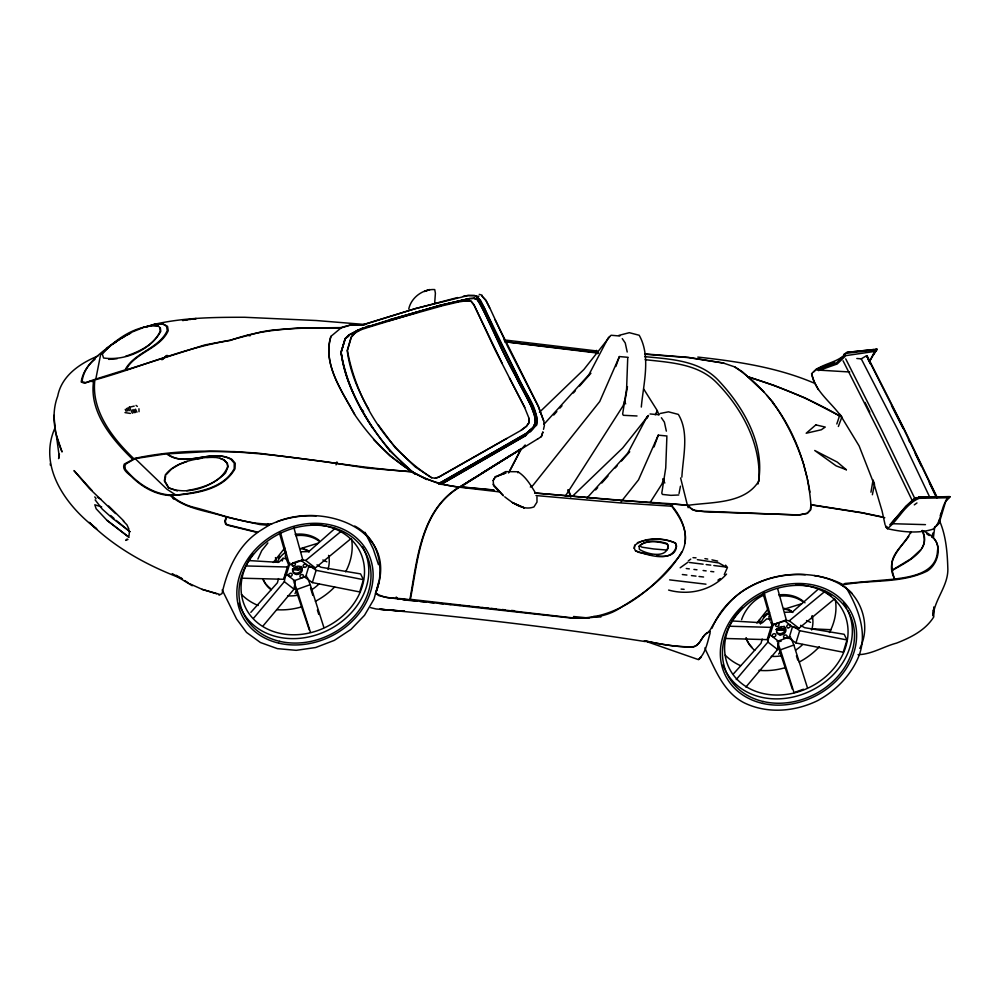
<?xml version="1.0" encoding="UTF-8"?>
<svg xmlns="http://www.w3.org/2000/svg" width="1000" height="1000" viewBox="0 0 1000 1000"><rect width="100%" height="100%" fill="white"/><g stroke="black" fill="none" stroke-linecap="round" stroke-linejoin="round"><path stroke-width="1.5" d="M503.288 495.712L493.625 485.737L493.175 480.513L495.15 477.125M758.988 480.588C760.987 443.775 741.963 408.425 716.712 382.75C698.112 363.612 669.963 362.525 645.15 359.675M934.788 526.613L933.325 538.2L934.175 538.688C942.237 548.475 937.288 564.725 927.188 571.075C901.125 583.787 870.75 579.462 843.112 584.85L840.987 584.575C862.025 596.838 871.2 626.8 859.788 648.363M434.688 303.038L435.4 293.188L434.725 289.587C423.1 288.725 411.15 297.512 408.762 309M710.125 633.088C707.5 641.85 705.9 652.387 699.112 659.038L701.038 657.262L698.562 659.663L644.388 640.788C660.275 644.062 677.087 647.387 693.337 646.688C701.525 644.95 701.663 633.475 710.062 631.638L709.55 630.487M129.012 535.825L129.438 531.275M810.962 504.487L810.35 509.875L807.125 513.263L798.7 514.925L704.425 511.8L692.588 509.913L687.65 505.175L670.088 503.875L672.887 504.65M681.862 477.137C682.925 456.838 689.488 432.663 678.337 414.4L668.462 411.825L660.05 413.512M59.413 454.263L58.625 458.625L59.088 455.35L56.288 434.8L62.05 451.95L61.812 451.35C54.425 434.2 50.875 414.062 57.713 396.15C61.6 375.688 79.975 363.425 97.987 355.95M139.037 411.712L138.95 408.775M684.75 543.575C688.037 528.875 678.363 514.7 669.737 503.65L618.3 500.275L534.625 492.987L672.55 504.613M641.312 407.062C643.325 383.9 651.162 356.512 639.2 335.262L629.325 332.688L618.8 335.412M253.663 618.125L284.325 581.688L285.675 573.75L295.338 581.213L294 589.15L263.337 625.588M870.95 492.225L873.062 479.963L874.5 484.15L872.375 494.762M627.463 386.6L625.075 400.275L623.075 405.812L565.35 496.112M736.225 679.575L767.913 642.05L769.075 635.5M745.9 687.05L777.588 649.513L778.737 642.962M634.15 548.362L634.688 545.363C645.35 536.65 663.612 537.587 675.575 543.088L676.462 546.075C676.112 556.075 664.475 557.625 656.8 555.513M634.837 545.275L634.3 548.288L635.438 550.812C647.55 554.875 671.9 563.75 676.462 546.075L675.425 543.175C664.087 537.8 649.237 538.337 637.325 542.7M679.05 493.512L680.45 486.188M165.637 476.45L164.75 480.938L168.825 487.825L177.325 490.962M910.7 533.212L911.038 531.625M104.113 350.363C94.05 358.363 83.475 368.162 82.075 381.712L85.75 382.612L95.812 379.05L100.55 354.925L106.838 347.85L120.55 338.85M441.075 484.438L525.775 435.425L536.462 425.262L537.212 419.938L536.6 416.312L532.388 405.188L495.275 332.25L484.288 307.738L477.475 296.45L474.162 295.375L468.013 295.562L415.45 308.575L362.325 324.913M543.513 429.338L544.388 425.513L543.688 420.9L538.325 406.188L495.1 319.913M536.462 425.262C539.237 406.962 522.987 391.3 516.987 375.062M866.988 357.2L866.6 355.688L861.25 358.837L856.825 358.488M910.975 531.8C903.012 547.25 883.812 559.237 894.775 579.113L845.113 583.45L842.913 584.538C797.138 561.325 732.288 578.9 711.975 628.275M278.525 578.6L277.4 582.8L250.837 612.362M331.075 336.3C322.2 363.638 342.075 391.125 354.412 414.212C369.85 436.912 388.675 457.262 412.225 471.688C319.525 465.562 226.663 438.175 133.775 458.625C112.65 438.4 91.075 410.838 94.862 379.925C140.15 367.425 183.588 347.863 230.15 340.475C265.75 327.463 303.775 327.688 341.1 327.875L330.812 336.463C322.425 364.237 341.863 391.075 354.663 414.35M762.175 639.075L761.038 643.238L733.425 673.9M378.775 581.838L374 599.087L364.525 615.3L350.988 629.388L334.312 640.375L315.625 647.525L296.212 650.337L277.387 648.637L260.438 642.525L246.525 632.413L236.575 619.012L222.175 589.888M758 483.988C766.15 445.538 743.538 406.65 717.663 379.613C698.7 360.25 670 359.1 644.737 356.637M282.213 561.025L283.05 558.3L286.613 558.713M241.887 578.2L283.6 579.275L287.35 567L289.913 563.125M289.5 564.487L286.163 575.388L283.6 579.275M336.037 464.888L336.95 461.912M309.15 565.35L305.4 577.612L312.35 582.587L359.688 591.938L363.438 579.675L316.1 570.325L310.3 566.175M312.35 582.587L316.1 570.325M375.462 593.325L375.575 592.962C401.037 530.075 325.15 502.088 276.85 521.737M725.438 638.488L767.188 639.637L770.938 627.362L772.688 624.837M773.138 624.938L769.8 635.837L767.188 639.637M792.362 627.163L789.038 638.062L795.938 642.95L843.238 652.225L846.575 641.325M795.938 642.95L799.688 630.688L793.938 626.613M931.7 537.15L932.975 532.987M597.388 353.663L596.25 350.487L594.888 352.287L504.787 341.637M54.638 428.75C37.975 467.275 66.625 506.587 96.737 528.962L89.288 522.4C115.588 548.375 148.125 565.95 182.387 578.837L176.175 575.262M836.812 423.988L840 414.4L841.912 416.987L838.363 426.488M541.325 436.712L542.938 431.887L541.375 436.525L537.413 439.263M615.837 366.512L619.388 356.575L628.138 357.325M654.038 446.912L658.263 435.163L667.05 436M663.888 478.762L661.838 484.188L650.125 502.5M619.388 356.575L599.75 401.488L532.925 485.412L530.337 487.038M658.263 435.163L638.513 479.862L621.075 501.763M940.238 515.4L942.025 511.3M257.9 559.062L261.775 550.562L267.863 542.938M741.6 619.65C745.462 608.65 753.888 599.3 764.65 594.738M869.562 361.662L873.188 354.275L876.975 349.162L847.062 352.35L843.812 354.363M655.238 414.8L657.3 410.637L643.825 389.225M647.138 418.137L648.5 415.438L622.725 447.95L572.663 496.062M869.438 361.362L876.975 349.162L875.375 349.425M647.175 416.488L627.75 453.175L586.962 498.05M758.95 480.85C744.875 504.25 711.612 501.825 688.1 505.325L690.475 508.175L695.638 510.95L798.95 515.062L807.375 513.387L810.7 509.812L811.012 504.888L861.888 512.85L884.788 517.7M885.625 525.9L887.4 528.688C898.8 519.65 905.125 503.975 919.175 498.325L948.725 497.738L950 496.812L918.475 496.863M681.775 551.775C668.225 575.775 645.138 592.8 621.938 606.75C606.788 617.688 588.15 618.688 570.138 617.95L387.287 597.612L378.913 595.65L375.662 593.35M921.7 548.35C925.638 543.162 924.575 536.1 922.163 530.513C930.425 533.825 939.513 540.862 937.5 550.9C936.562 573.013 911.675 576.912 894.375 579.062L892.1 570.225L910.975 558.775L921.075 549.438M668.15 548.125L667.2 549.738L665.45 549.938L653.725 548.962L641.938 547.175L639.55 545.737C646.637 539.8 658.775 541.413 667.025 544.125L668.238 546.013M508.562 472.975L521.188 448.688L460.225 486.788L493.762 489.95M510.125 470.3L521.388 448.713L460.312 487.188M493.175 480.513L495.1 477.312L498.612 475.763M724.275 574.55L727.45 567.413L725.562 565.15M294.962 593.525L297.413 589.95M778.637 654.075L780.275 651.688M908.787 536.375C901.838 546.7 888.475 556.125 892.5 570.262C906.075 562.25 932.45 550.525 922.362 530.538M873.312 354.637L876.925 349.75L847.425 353.188M273.225 562.513L284.775 548.013M756.888 623.038L768.45 608.538M609.637 336.85L583.913 369.475L539.438 412.3M906.087 506.375L889.75 524.875M814.025 371.763L816.312 369.05L834.837 362.287M896.35 518.45L892.412 522.275L906.25 505.85L915.037 497.863M899.325 514.963L901.3 512.65M905.275 508.013L916.062 497.55M530.35 431.875L533.587 428.162M885.05 524.6L882.087 511.037L874.188 484.487L859.125 445.938L841.65 417.2C831.862 402.713 815.037 391.8 811.6 373.7C820.775 362.9 837.638 363.775 847 352.4L873.888 349.575M553.737 415.037L556.838 411.562M559.938 408.075L562 405.763M573.362 393L575.438 390.675M579.562 386.037L590.925 373.275M595.6 489.938L597.675 487.625M601.812 483L608.013 476.05M615.262 467.95L617.325 465.637M621.462 461.012L629.738 451.75M521.013 449.588L525.188 444.975M544 424.237L588.925 374.688L608.263 337.788L611.1 335.262L619.85 336.012M354.712 333.475L351.325 337.188L347.413 350.562C356.688 401.475 387.812 450.175 431.775 477.762M948.725 497.738C939.725 505.962 942.887 521.737 932.837 529.237C918.225 533.8 902.15 532.025 887.4 528.688M165.925 474.95L171.637 468.875L179.412 464.363L187.288 461.362M945.562 500.737L949.525 496.562L919.062 497.488M127.1 538.987L125.725 540.388L127.975 539.462M161.95 359.825L165.9 356.075M844.5 355.238L835.837 363.462L817.125 370.025L849.75 371.987M283.05 558.3L278.7 562.362L248.725 560.562M163.125 358.938L167.05 355.3M726.538 574.087C711.988 590.363 689.375 595.775 668.612 590.075M710.263 629.812C720.075 612.575 732.3 595.413 750.788 586.175C767.35 577.175 786.5 573.237 805.275 574.725M535.013 416.925L535.475 422.512L533.15 427.525L526.15 433.413L438.6 483.75L526.35 433.438L533.1 427.425L535.425 422.4L535.212 416.95L530.9 405.613M101.075 353.812L110.062 346.175M818.737 588.725L792.425 612.038L785.075 612.275M335.125 528.325L308.8 551.6L301.4 551.737M95.025 359.312C87.875 364.875 82.5 372.925 81.2 381.987L84.288 383.212L93.725 380.35C88.562 411.438 111.862 439.212 132.863 459.487L124.275 464.075C121.2 470.438 130.087 474.35 133.312 478.338C143.525 487.825 156.213 494.762 170.35 495.55C185.712 509.325 207.55 510.75 226.325 517.05L224.7 521.175L225.675 524.263L227.312 525.138L257.575 532.537C237.362 546.625 227.213 570.3 222.025 593.587L219.062 595.212M526.35 433.438L533.35 427.55L535.675 422.537C533.837 405.562 522.337 391.312 515.6 376M106.95 348.663L113.95 342.825L130.287 332.938M785.025 620.188L789.287 620.8L824.975 591.362M794.7 627.65L798.962 628.275L834.65 598.825M301.4 559.763L305.7 560.438L341.425 531.075M301.188 560.462L309.637 567L315.375 567.913L351.1 538.538M936.2 526.25L939.075 523.362L945.8 501.1L950 496.812L918.787 497.388L915.2 498.725M687.85 562.288L680.175 567.8M521.225 430.125L526.35 426.262L529.087 422.575L528.975 418.212L524.612 407.463L495.112 349.95L474.05 304.85L471.075 301.137L464.3 300.775M688.3 560.913L690.75 559.1M914.3 504.875L916.963 502.95M717.925 580.175L720.25 578.575M268.738 525.363L257.812 532.212L227.425 524.763L226.188 523.938L225.3 521.237L226.725 517.1L259.862 524.525L268.738 525.363L267.875 523.638M348.775 336.188L345.175 338.6L340.988 352.262C349.162 399.637 377.587 442.587 413.888 473.387M351.163 334.588L358.363 329.762M474 478.15L459.3 487.188L441.125 484.25L525.825 435.525M469.012 481.238L537.475 439.075M359.05 330.712L354.513 333.45L351.125 337.163L347.212 350.538C349.85 371.538 358.325 391.138 368.825 409.338M511.688 454.538L481.275 473.5M517.737 472.7L518.387 472.3M113.488 343.65L116.163 342.05M121.7 338.175L125.15 336.138M464.237 469.188L508.738 443.862M506.712 438.5L438.875 477.113L435.425 478.237L431.575 477.738L415.312 466.962L395.3 447.788L378.438 425.163M135.162 458.612L125.95 463.9L124.887 465.838L125.363 469.25C138.525 485.163 158.088 497.512 179.45 494.688C199.312 492.013 223.775 487.938 234.2 468.713L234.25 463.15L230.9 459.275C210.5 448.35 185.438 468.288 166.55 453.787L135.162 458.612L166.988 489.25L175.55 494.825M293.788 569.212L295.087 568.513L293.875 569.4L296.8 569.562L299.562 568.35L296.887 569.75L293.875 569.4M777.425 629.688L778.737 628.987L777.525 629.875L780.438 630.037L783.213 628.825M126.287 335.462L131.012 333M295.212 567.85L292.538 569.25L294.962 568.675M299.35 568.575L300.312 568.65M297.887 569.688C301.637 568.138 295.938 570.288 298.962 569.812L301.737 568.6L297.975 569.875M780.688 629.212L779.613 629.087L781.087 629.237M783.325 628.875L780.537 630.212L777.525 629.875M783.538 629.113L783.413 629.062M781.525 630.163C785.288 628.612 779.587 630.75 782.613 630.288L785.375 629.075L781.625 630.35M783.962 629.125L783.088 629.237M438.55 483.638L442.163 481.85M358.85 330.688L361.85 329.462M515.65 376.112C501.188 351.325 491.763 323.575 476.987 299.225L474.062 298.312L469.387 298.587L440.138 305.238L361.838 328.5L348.888 335L345.175 338.6L341.188 352.287C346.037 389.513 367.3 422.013 389.862 451M131.625 332.212L142.475 327.912M292.512 563.112L299.225 560.712M279.525 533.312L285.812 555.288L285.15 556.213L288.488 564.55L289.45 564.913L302.875 560.112L293.712 527.025M293.412 580.988L306.837 576.188M293.988 582.4L296.825 589.475L310.238 584.675L323.9 627.525M770.738 622.212L772.113 625L784.188 620.688M772.113 625L786.462 620.475L777.65 588.688M777.05 641.438L790.462 636.638M777.613 642.837L780.413 649.837L793.838 645.037L807.45 687.8M803.425 689.237L794.025 692.6L780.413 649.837M818.538 370.613L837.175 363.988L845.888 355.637L875.462 351.3M125.588 356.3C138.925 351.725 154.188 344.938 160.188 331.262L160 327.612L158.038 325.9C136.825 324.775 115.838 338.5 102.312 354.1L103.575 357.987C124.6 361.1 150.137 350.4 160.787 331.337L160.338 327.837M495.275 476.675L505.962 472.962L498.65 475.6L505.588 471.613L517.85 471.75C525.638 476.512 530.5 484.75 535.112 492.35M95.812 379.05L125.075 369.913C134.113 352.425 159.037 348.775 167.25 330.562L166.537 326.225L162.65 324.025L155.725 324L143.763 327.35M361.65 329.438L365.3 328.338M435.225 478.212L438.675 477.088L521.425 430.15L526.55 426.287L529.087 422.575L528.775 418.188M365.1 328.312L416.838 312.562M317.913 543.237L300.575 548.6A19.875 16.462 -26.3 0 1 309.137 551.962M801.587 603.775L784.25 609.15A19.875 16.462 -26.3 0 1 792.812 612.5M389.663 320.6L441.25 306.112M390.238 319.55L440.275 305.438L469.387 298.587M476.188 296.913L478.9 296.175M144.512 327.325L156.725 324.113L163.45 324.125L167.537 326.35L168.25 330.675C160.062 348.95 134.688 352.488 125.875 370L204.825 344.938L229.85 340.238L261.112 331.925L272.05 330.112L297.413 328.088L340.6 327.612L349.738 325.163L364.137 324.738M361.838 328.5L365.812 327.463M141.475 327.938L152.312 325.125L158.438 325.95M457.587 297.538L415.35 308.65L362.275 325.1L349.837 325.262L340.85 328.038M441.05 306.087L458.088 302.075M129.4 407.225L134.213 406.112M151.938 324.913C182.175 317.55 213.675 317.25 244.613 317.275L316.225 320.525L365.412 324.525M457.887 302.05L468.688 300.425L470.875 301.112L473.85 304.825L502.275 363.575M186.7 490.688C202.2 487.9 221.325 482.788 227.662 466.7L227.062 463.237L223.85 459.988L219.825 458.237M463.275 296.262L467.962 295.45L475.85 295.85L480.513 300.287L516.938 374.963M197.438 458.775C206.3 457.2 216.112 455.788 224.45 460.062L227.413 463.462L228.062 466.737L225.463 473.038C211.238 487.1 187.613 495.7 168.425 487.775L164.35 480.887L165.325 474.875C174.188 463.725 188.812 460.15 202.262 458.15M187.125 319.837L182.55 320.475L196.275 318.55L190.175 319.4M271.637 523.987C245.075 524.637 219.05 513.575 193.45 507.212C185.2 505.112 177.587 501 171.125 495.475C193.912 493.963 222.662 490.588 235 468.8L235.25 463.263L231.912 459.4C211.462 448.188 186.25 468.15 167.35 453.875L209.488 451.488L234.262 451.6L258.363 453.175L325.312 461.725L366.613 468.025L411.938 471.863L425.7 478.675L439.888 483.938M108.775 359.375L117.15 358.688M637.025 415.975L623.3 415.3L622.65 414L626.6 388.8L627.725 358.025M678.775 494.988L670.925 495.35L662.425 494.425L661.787 493.137L665.738 467.925L666.862 437.163M367.137 326.163L370.112 326.087M206.675 457.463L215.087 457.35M316.238 515.837C299.837 514.963 283.337 518.25 268.538 525.337L267.738 523.725M858.012 654.663C871.475 654.5 883.7 646.45 896.6 643.1C910.9 637.475 925.288 630.413 933.763 616.938L933.763 606.987M130.375 413.438L124.987 412.6M245.637 565.938L287.35 567M892.9 523.725L925.462 524.637M729.188 626.225L770.938 627.362M460.375 487L493.913 490.15M597.9 352.4L595.087 352.312L595.562 350.812L596.65 350.538L597.612 351.85M811.038 628.812L831.137 629.712M693 557.663L696.038 557.837M732.325 620.962L762.325 622.8L766.725 618.837L770.288 619.25M672.237 506.25L619.65 502.85L535.988 495.562M644.925 353.9L688.487 357.4L723.775 363.05M645.075 354.25L688.6 357.612L723.625 363.137L734.975 366.987L742.45 371.812L747.575 376.6L773.913 385.325L805.05 397.925L840.688 416.425M681.112 589.1L684.125 589.325M593.462 616.425L600.913 617.013M650.025 413.963L658.775 414.712M652.138 555.075L638.513 552.312L635.588 550.737M402.938 599.812L416.887 601.188M419.988 601.487L426.2 602.087M429.3 602.4L433.95 602.85M438.6 603.312L443.25 603.763M447.9 604.212L451 604.525M457.212 605.125L460.312 605.438M464.963 605.887L469.613 606.337M474.263 606.8L478.913 607.25M482.013 607.562L488.225 608.162M491.325 608.462L495.975 608.925M502.175 609.525L505.275 609.837M511.475 610.438L514.575 610.75M573.5 616.512L589.012 618.038M697.788 357.088C737.387 361.4 777.487 367.413 814.325 383.175M504 339.9L595.363 350.788M90.037 381.225L92.95 381.562M301.737 568.6L295.125 567.663L292.45 569.062L295.188 568.7M297.35 568.575L296.363 568.638M297.45 568.763L296.05 568.8M299.312 569.175L298.225 569.05M785.288 628.9L778.775 628.138L776.1 629.538L778.737 628.987M785.375 629.075L778.863 628.325L776.188 629.712L778.825 629.175M781 629.05L780.013 629.113M782.862 629.462L781.775 629.338L782.95 629.65M504.75 341.763L597.825 353.1M499.1 491.85L459.538 487.212C420.613 510.775 418.125 559.375 410.387 599.325L570.25 617.587C614.075 622.125 651.612 590.9 677.312 558.725C692.663 541.838 683.763 518.188 669.938 503.675L687.7 505.275L688.125 507.688M682.35 574.513L686.9 575.05M691.45 575.588L696 576.125M699.025 576.475L703.575 577.013M686.263 568.513L689.325 568.875M693.913 569.425L696.975 569.788M703.1 570.513L706.15 570.887M710.75 571.438L713.8 571.8M669.638 579.875L705.975 584.188M689.375 562.475L703.125 564.188M706.188 564.562L710.763 565.138M713.825 565.513L726.05 567.025M697.362 559.65L718.763 562.938L725.55 566.7M479.237 294.363L482.013 295.138M645.25 641.575C557.163 627.788 468.537 617.388 379.762 609.237L404.588 611.263L376.1 608.987L370.675 607.663M704.912 558.625L707.725 559.087M219.237 594.237L202.05 589.362M799.688 630.688L846.988 639.963L844.175 634.288L804.55 627.675L800.662 625.312M814.175 575.55C828.2 577.587 841.762 583.112 851.912 593.237M595.225 352.512L598.162 353.137M711.95 559.862L717.663 561.112M216.612 593.763L202.25 589.388L189.4 583.638M247.3 335.175L250.1 335.838M883.25 517.112L861.787 512.638L810.913 504.675C806.9 451.287 780.425 396.838 734.825 367.062M785.537 620.2L786.462 620.475M476.987 299.225L474.263 298.337L469.588 298.612L440.275 305.438L390.438 319.575L358.562 329.775L348.888 335L345.262 338.7L341.075 352.362C344.387 379.988 357.962 404.9 372.638 428.038M474.062 298.312L476.788 299.2L480.05 303.163L501.112 347.975L530.95 405.712M644.587 640.8C660.462 644.275 676.975 647.225 693.337 646.975C701.35 644.912 701.587 633.763 709.862 631.912L709.35 630.763M301.9 559.75L302.875 560.112M806.525 620.538L810.55 622.362M322.85 559.987L326.863 561.812M101.675 506.925L94.812 504.8L96.15 508.775L106.988 520.337L128.575 537.013M410.538 470.775L426.575 479.538M192.25 585.737L172.275 573.625M840.775 416.6C811.587 399.45 780 386.688 747.675 376.812L763.925 392.013M97.413 497.212L101.013 499.325M317.013 564.825L320.925 567.238L360.575 573.888L362.863 578.525M184.575 580.575L188.4 582.9M926.812 533.95L929.262 535.55M354.712 526.038C378.9 538.525 385.312 569.012 375.775 592.987C385.387 599.975 398.675 597.288 409.825 599.837C417.3 559.763 420.438 510.95 458.938 487.137C442.475 485.25 426.375 479.837 411.975 471.85L389.837 455.8L373.512 439.487M136.025 405.4L137.35 406.4M504.725 496.812C512.762 503.038 523.175 510.975 533.925 506.938L537 502.1L536.962 496.987M415.188 474.375L389.712 450.8M113.637 519.175L130.037 531.7M106.988 520.337L129.05 537.263M827.4 593.225L831.025 596.025M789.287 620.8L798.962 628.275M784.812 620.913L793.275 627.45M769.312 634.188L778.975 641.663M767.913 642.05L777.588 649.513M305.7 560.438L315.375 567.913M284.325 581.688L294 589.15M129.713 531.587L116.188 520.4M123.775 520.962L108.637 506M110.7 515.487L113.987 518.438M113.25 518.95L102.275 509.113L95.138 499.888M115.562 513.575L89.35 488.45L73.987 470.588L91.862 490.325M622.25 338.612L625.25 342.987L627.2 352.013M661.375 417.75L664.388 422.125L666.338 431.138M123.312 521.1L126.95 524.85L129 529.263M360.425 408.025L363.575 411.475M396.225 597.038L398.288 599.362M503.338 495.525L493.137 484.312M766.963 395.412L773.025 402.4L773.85 404.6M803.713 464.963L807.25 477.85M887.85 527.888L887.138 526.912L886.188 527.562L885.425 525.588M772.362 401.812C786.55 421.375 797.1 443.488 804.35 466.5M94.8 496.9L96.05 498.7M509.462 378.062L524.812 407.488M818.263 389.55L814.062 381.413L811.6 373.7M867.25 356.112L903.388 427.425L936.9 496.85M866.6 355.688L902.712 426.938L936.938 497.85M867.663 358.55L870.387 363.9M861.25 358.837L897.613 429.45L929.65 497M845.725 358.875L881.287 429.212L914.95 498.787M843.062 360.8L878.625 431.15L912.288 500.712M489.575 307.738L485.913 300.5L481.95 296.062L485.962 300.312L489.637 307.55L507.738 346.637L538.263 406.375L543.688 420.9M891.513 405.562L903.125 428.525M865.013 402.475L869.812 412.188M845.962 587.35C858.713 608.85 868.763 634.9 857.5 659.262C849.25 677.087 834.95 691.188 817.8 700.562C794.9 711.775 767.237 714.112 743.938 702.7C723.637 692.15 715.4 669.987 705.962 650.638L705 647.763M792.337 689.2L777.725 645.25M624.312 401.1L625.688 403.875M662.75 478.837L664.825 483.013M364.988 532.288L373.225 548.938L378.5 564.725M309.325 630L294.575 586.075M129.362 406.938L132.375 413.237M172.162 496.262L173.525 499.038M908.5 439.637L909.85 442.413M915.225 453.537L921.275 466.05M929.287 482.688L935.975 496.562M568.325 489.862L570.75 495.525M567.9 489.938L570.788 497.05M791.025 638.038L793.838 645.037M307.4 577.6L310.238 584.675M657.3 410.637L658.962 414.85M939.225 520.087C945.85 534.875 947.262 551.375 947.788 567.375C949 585.312 934.425 599.012 933.138 616L932.95 610.2M296.825 589.475L310.475 632.325M796.425 655.788L797.788 660.175M310.512 588.038L312.8 595.363M317.375 610.013L318.75 614.4M770.05 620.812L768.825 616.75L769.438 615.725L763.138 593.725M763.825 592.05L773.05 625.275M280.3 531.825L289.45 564.913M687.588 505.962L680.612 477.975M759.463 619.6L760.5 624.062M275.438 557.575L276.475 562.038M807.6 479.338L809.95 492.15M136.962 412.188L135.475 409.175M135.438 412.537L133.95 409.525M134.012 412.863L132.525 409.85M129.325 410.588L127.925 407.762M127.762 410.95L126.538 408.462M126.175 411.312L125.237 409.4M53.888 415.363L55.763 433.787M50.312 463.562L50.35 465.188M327.887 526.562A63.725 52.787 -26.3 0 1 357.262 598.075A63.725 52.787 -26.3 0 1 269.975 630.2A63.725 52.787 -26.3 0 1 252.938 554.15M310.85 524.587A63.725 52.787 -26.3 0 1 326.413 526.2M351.662 539.525A63.725 52.787 -26.3 0 1 345.662 571.812M334.613 586.975A63.725 52.787 -26.3 0 1 315.4 601.287M301.388 606.938A63.725 52.787 -26.3 0 1 276.613 609.712M258.175 605.5A63.725 52.787 -26.3 0 1 241.475 594.438M362.388 546.7A68.162 56.463 -26.3 0 1 330.4 628.962A68.162 56.463 -26.3 0 1 242.45 611.388M241.775 610.087A68.162 56.463 -26.3 0 1 239 603.237M270.438 588.45A35 28.988 -26.3 0 1 266.038 584.125M265.138 582.9A35 28.988 -26.3 0 1 262.9 578.938A35 28.988 -26.3 0 0 271.087 589.788M295.125 534.35A35 28.988 -26.3 0 1 318.962 540.212M278.412 558.387A19.875 16.462 -26.3 0 1 279.837 556.362M302.55 548.237A19.875 16.462 -26.3 0 1 304.8 548.95M306.2 549.562A19.875 16.462 -26.3 0 1 308.75 551.163M328.6 555.375A35 28.988 -26.3 0 1 327.987 569.425M319.025 583.938A35 28.988 -26.3 0 1 311.938 589.562M297.887 595.163A35 28.988 -26.3 0 1 287.6 595.825M295.775 535.675A35 28.988 -26.3 0 1 319.625 541.538M277.2 562.413A19.875 16.462 -26.3 0 1 285.938 552.087M301.112 566.45A4.85 4.013 -26.3 0 1 298.762 572.638A4.85 4.013 -26.3 0 1 292.462 570.65M809.963 586.462A63.725 52.787 -26.3 0 1 839.9 659.9A63.725 52.787 -26.3 0 1 749.125 688.375A63.725 52.787 -26.3 0 1 742.163 607.737M795.837 584.837A63.725 52.787 -26.3 0 1 808.6 586.163M835.438 600.275A63.725 52.787 -26.3 0 1 829.438 632.562M819.412 646.637A63.725 52.787 -26.3 0 1 799.188 662.038M785.163 667.688A63.725 52.787 -26.3 0 1 758.962 670.337M740.588 665.675A63.725 52.787 -26.3 0 1 725.25 655.188M847.962 610.862A68.162 56.463 -26.3 0 1 810.775 690.837A68.162 56.463 -26.3 0 1 725.312 670.35M724.675 669.025A68.162 56.463 -26.3 0 1 723.012 664.912M843.512 603.212A68.162 56.463 -26.3 0 1 846.65 608.237M811.938 616.125A35 28.988 -26.3 0 1 812.262 619.212M751.787 646.988A35 28.988 -26.3 0 1 746.025 638.088M778.812 594.925A35 28.988 -26.3 0 1 805 602.825M763.525 616.912A19.875 16.462 -26.3 0 1 767.125 613.337M783.863 608.362A19.875 16.462 -26.3 0 1 786.237 608.787M788.487 609.5A19.875 16.462 -26.3 0 1 791.213 610.875M812.275 615.913A35 28.988 -26.3 0 1 811.663 629.975M802.7 644.475A35 28.988 -26.3 0 1 795.612 650.1M781.562 655.713A35 28.988 -26.3 0 1 771.275 656.363M754.762 650.325A35 28.988 -26.3 0 1 746.188 637.95M779.45 596.225A35 28.988 -26.3 0 1 803.3 602.075M777.712 623.325A1.85 1.538 -26.3 0 1 778.688 625.65A1.85 1.538 -26.3 0 1 775.75 626A1.85 1.538 -26.3 0 1 776.787 623.438M760.875 622.95A19.875 16.462 -26.3 0 1 769.613 612.625M789.575 637.163A12.263 10.15 -26.3 0 1 787.975 638.525M781.137 641.263A12.263 10.15 -26.3 0 1 778.075 641.275M784.025 626.15A4.85 4.013 -26.3 0 1 783.475 632.438A4.85 4.013 -26.3 0 1 776.562 632.062M639.113 546.287L639.375 549.375C647.05 554.288 667.95 559.25 668.088 545.05L666.862 543.462C658.363 540.763 645.763 539.425 639.113 546.287M815.837 424.888L806.188 433.237L821.312 429.775L825.25 427.062L815.837 424.888M297.3 567.913L294.713 569.5L297.3 567.913M780.938 628.387L778.363 629.963L780.938 628.387M429.75 289.587L424.4 291.438L429.75 289.587M846.363 469.762L836.1 465.85L814.725 450.487L837.312 462.113L846.363 469.762M524.312 507.9L512.475 502.65L524.312 507.9M279.7 641.338A68.162 56.463 -26.3 0 0 370.45 567.837A68.162 56.463 -26.3 0 0 264.8 543.212A68.162 56.463 -26.3 0 0 279.7 641.338M278.888 643.175A70.362 58.288 -26.3 0 0 372.55 567.312A70.362 58.288 -26.3 0 0 263.5 541.9A70.362 58.288 -26.3 0 0 278.888 643.175M304.4 567.35A1.85 1.538 -26.3 0 0 306.625 565.15A1.85 1.538 -26.3 0 0 303.625 564.8A1.85 1.538 -26.3 0 0 304.4 567.35M301.225 577.737A1.85 1.538 -26.3 0 0 303.45 575.525A1.85 1.538 -26.3 0 0 300.45 575.175A1.85 1.538 -26.3 0 0 301.225 577.737M293.113 566.05A1.85 1.538 -26.3 0 0 295.338 563.837A1.85 1.538 -26.3 0 0 292.35 563.5A1.85 1.538 -26.3 0 0 293.113 566.05M289.938 576.438A1.85 1.538 -26.3 0 0 292.162 574.225A1.85 1.538 -26.3 0 0 289.175 573.875A1.85 1.538 -26.3 0 0 289.938 576.438M296.375 574.462A4.85 4.013 -26.3 0 0 302.2 568.675A4.85 4.013 -26.3 0 0 294.375 567.775A4.85 4.013 -26.3 0 0 296.375 574.462M763.2 701.513A68.162 56.463 -26.3 0 0 853.938 628.013A68.162 56.463 -26.3 0 0 748.288 603.387A68.162 56.463 -26.3 0 0 763.2 701.513M762.375 703.35A70.362 58.288 -26.3 0 0 856.05 627.487A70.362 58.288 -26.3 0 0 747 602.075A70.362 58.288 -26.3 0 0 762.375 703.35M788.025 627.8A1.85 1.538 -26.3 0 0 790.25 625.6A1.85 1.538 -26.3 0 0 787.262 625.25A1.85 1.538 -26.3 0 0 788.025 627.8M784.85 638.188A1.85 1.538 -26.3 0 0 787.075 635.975A1.85 1.538 -26.3 0 0 784.087 635.625A1.85 1.538 -26.3 0 0 784.85 638.188M773.575 636.888A1.85 1.538 -26.3 0 0 775.8 634.675A1.85 1.538 -26.3 0 0 772.8 634.325A1.85 1.538 -26.3 0 0 773.575 636.888M780.013 634.913A4.85 4.013 -26.3 0 0 785.837 629.125A4.85 4.013 -26.3 0 0 778.012 628.225A4.85 4.013 -26.3 0 0 780.013 634.913"/></g></svg>
